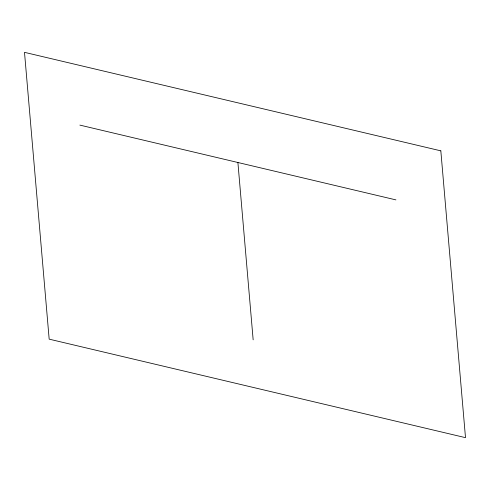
<?xml version="1.0" encoding="UTF-8"?>
<svg xmlns="http://www.w3.org/2000/svg" width="490" height="490" viewBox="0 0 490 490"><rect width="100%" height="100%" fill="white"/><g stroke="black" fill="none" stroke-linecap="round" stroke-linejoin="round"><path stroke-width="0.73" d="M79.876 125.109L395.926 199.889M237.901 162.502L253.159 339.827M440.829 150.847L24.5 52.338L49.172 339.154L465.5 437.662L440.829 150.847"/></g></svg>
